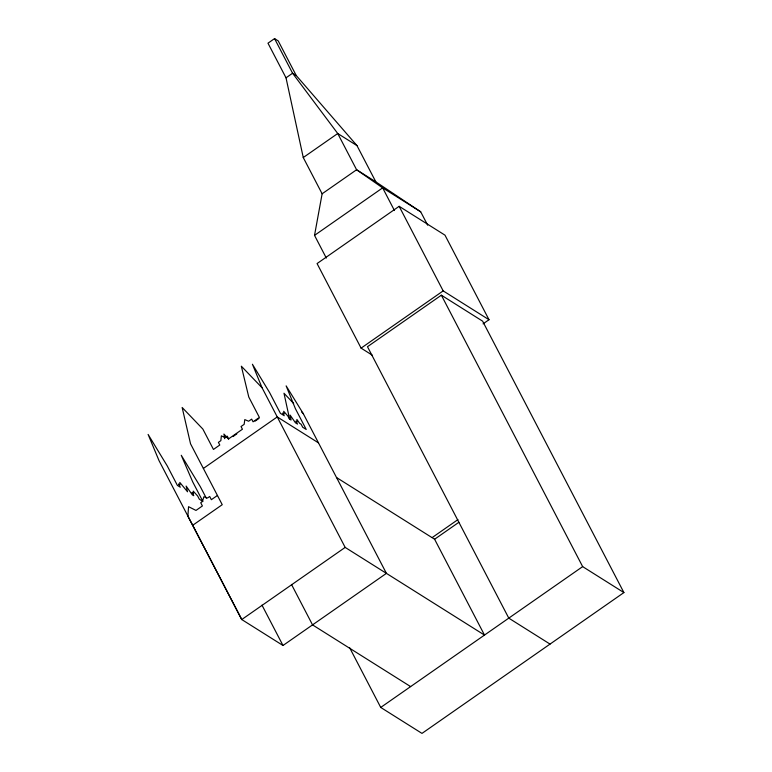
<?xml version="1.0" encoding="UTF-8"?>
<svg xmlns="http://www.w3.org/2000/svg" width="772" height="772" viewBox="0 0 772 772"><rect width="100%" height="100%" fill="white"/><g stroke="black" fill="none" stroke-linecap="round" stroke-linejoin="round"><path stroke-width="1.16" d="M187.885 516.072L188.551 506.683L195.992 510.427L202.399 505.959L200.72 502.736L202.36 501.588L203.885 496.792L207.475 498.027L209.695 496.483L211.364 499.696L217.434 495.47M326.324 258.06L314.522 235.373L322.127 193.791L303.261 157.546L286.016 77.818L267.981 43.184L274.552 38.6L278.219 40.906L296.245 75.54L356.982 145.619L375.848 181.864L420.692 211.798L427.669 225.202M286.016 77.818L292.578 73.234L296.245 75.54M303.261 157.546L337.731 133.508L356.982 145.619M322.127 193.791L356.606 169.753L375.848 181.864M314.522 235.373L382.651 187.866L420.692 211.798M483.069 323.864L489.004 319.724L444.981 235.161L399.153 206.317L317.07 263.561L361.093 348.133L372.297 355.188M232.98 436.576L236.83 433.883M255.107 421.136L258.958 418.453M361.093 348.133L443.176 290.89L489.004 319.724M349.687 647.804L380.731 707.442L421.985 733.4L623.901 592.578L482.606 321.152L441.362 295.193L367.482 346.715L508.787 618.14L550.031 644.099M203.374 468.45L277.245 416.928L318.498 442.887M192.691 525.298L222.239 504.695L190.539 443.803L182.153 407.481L202.853 429.058L213.458 449.439L219.779 445.029L218.399 442.366L220.86 440.648L221.361 435.813L225.028 437.685L227.248 436.141L228.647 438.843L242.437 429.222L241.038 426.53L244.155 424.349L244.792 419.611L248.623 421.232L251.662 419.119L253.062 421.811L259.382 417.411L248.777 397.03L241.337 366.198L262.065 387.766L345.171 547.406L484.498 635.086L434.597 539.232L336.524 477.521M187.799 515.976L241.752 619.54L345.171 547.406M432.32 537.476L457.931 519.614M434.597 539.232L458.886 522.297M241.636 619.462L282.996 645.488L386.415 573.364L303.309 413.715L286.132 385.865L295.444 408.764L306.223 429.464L302.692 427.244L301.138 424.262L299.623 423.317L296.882 419.457L297.114 421.85L295.965 421.126L297.51 424.089L295.444 422.795L290.137 415.114L291.063 420.045L289.375 418.974L287.831 416.012L283.7 411.302L284.202 413.879L282.784 412.981L284.212 415.722L280.4 413.329L269.544 392.465L252.415 364.239L262.065 387.766M380.731 707.442L582.657 566.619L623.901 592.578M410.617 686.597L312.544 624.886L291.478 584.414M293.649 403.476L283.98 393.228L289.645 419.331M301.698 412.016L303.309 413.715M228.608 439.181L223.919 434.047L224.729 438.67M399.153 206.317L443.176 290.89M441.362 295.193L582.657 566.619M394.453 210.544L382.651 187.866L356.606 169.753L337.731 133.508L292.578 73.234L274.552 38.6M206.346 498.249L200.315 486.669L181.256 455.277L192.71 481.882L202.901 501.453L199.33 499.204L197.651 495.981L193.222 491.117L193.502 493.376L192.083 492.478L193.762 495.701L192.247 494.756L186.12 486.051L187.528 491.783L179.818 482.452L180.011 484.884L178.593 483.996L180.272 487.209L177.386 485.395L167.196 465.825L148.099 434.414L159.003 460.585L241.752 619.54M261.988 605.142L282.996 645.488"/></g></svg>
